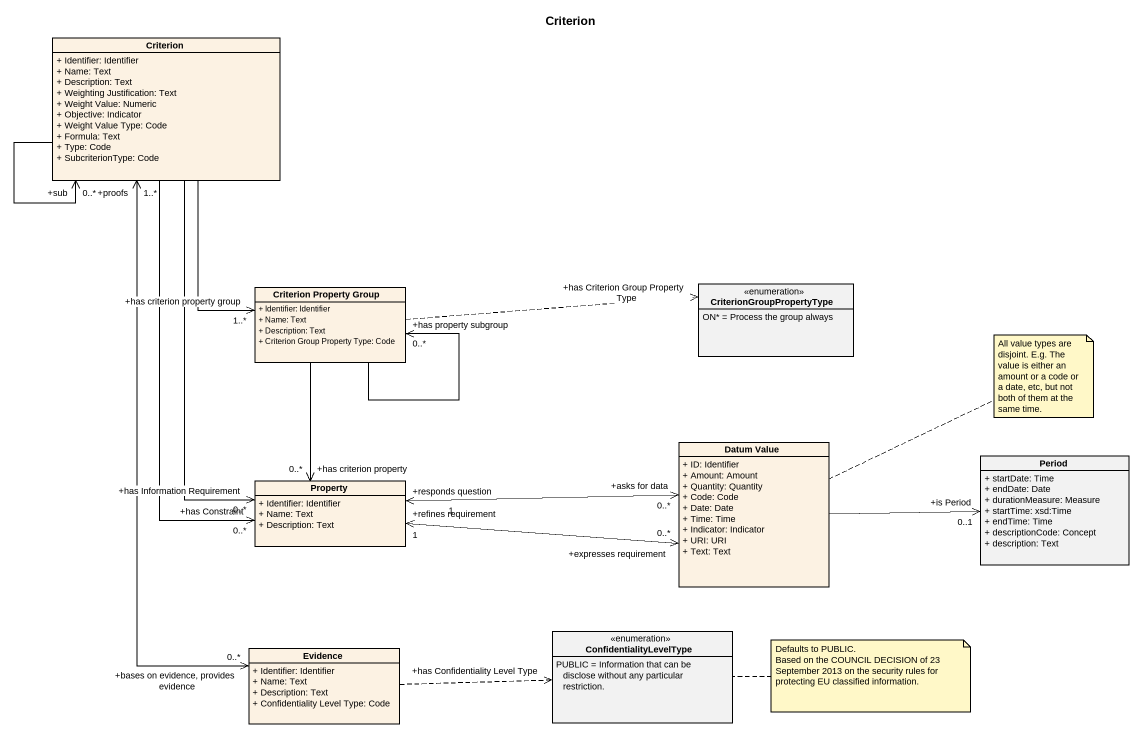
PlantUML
@startuml
title Criterion
hide circle
hide empty members
skinparam classAttributeIconSize 0
class Criterion #FCF2E3 {
  + Identifier: Identifier
  + Name: Text
  + Description: Text
  + Weighting Justification: Text
  + Weight Value: Numeric
  + Objective: Indicator
  + Weight Value Type: Code
  + Formula: Text
  + Type: Code
  + SubcriterionType: Code
}
class "Criterion Property Group" as Criterion_Property_Group #FCF2E3 {
  + Identifier: Identifier
  + Name: Text
  + Description: Text
  + Criterion Group Property Type: Code
}
enum CriterionGroupPropertyType {
  ON* = Process the group always
}
class "Datum Value" as Datum_Value #FCF2E3 {
  + ID: Identifier
  + Amount: Amount
  + Quantity: Quantity
  + Code: Code
  + Date: Date
  + Time: Time
  + Indicator: Indicator
  + URI: URI
  + Text: Text
}
class Property #FCF2E3 {
  + Identifier: Identifier
  + Name: Text
  + Description: Text
}
class Period {
  + startDate: Time
  + endDate: Date
  + durationMeasure: Measure
  + startTime: xsd:Time
  + endTime: Time
  + descriptionCode: Concept
  + description: Text
}
enum ConfidentialityLevelType {
  PUBLIC = Information that can be disclose without any particular restriction.
}
class Evidence #FCF2E3 {
  + Identifier: Identifier
  + Name: Text
  + Description: Text
  + Confidentiality Level Type: Code
}
Criterion --> "+sub\n0..*" Criterion
Criterion --> "+has criterion property group\n1..*" Criterion_Property_Group
Criterion --> "+has Constraint\n0..*" Property
Criterion --> "+has Information Requirement\n0..*" Property
Criterion "+proofs\n1..*" <--> "+bases on evidence, provides evidence\n0..*" Evidence
Criterion_Property_Group --> "+has property subgroup\n0..*" Criterion_Property_Group
Criterion_Property_Group .right.> "+has Criterion Group Property Type" CriterionGroupPropertyType
Criterion_Property_Group --> "+has criterion property\n0..*" Property
Datum_Value -right-> "+is Period\n0..1" Period
Property "+refines requirement\n1" <-right-> "+expresses requirement\n0..*" Datum_Value
Property "+responds question\n1" <-right-> "+asks for data\n0..*" Datum_Value
Evidence .right.> "+has Confidentiality Level Type" ConfidentialityLevelType
note right of Datum_Value : All value types are disjoint. E.g. The value is either an amount or a code or a date, etc, but not both of them at the same time.
note right of ConfidentialityLevelType
  Defaults to PUBLIC.
  Based on the COUNCIL DECISION of 23 September 2013 on the security rules for protecting EU classified information.
end note
@enduml
